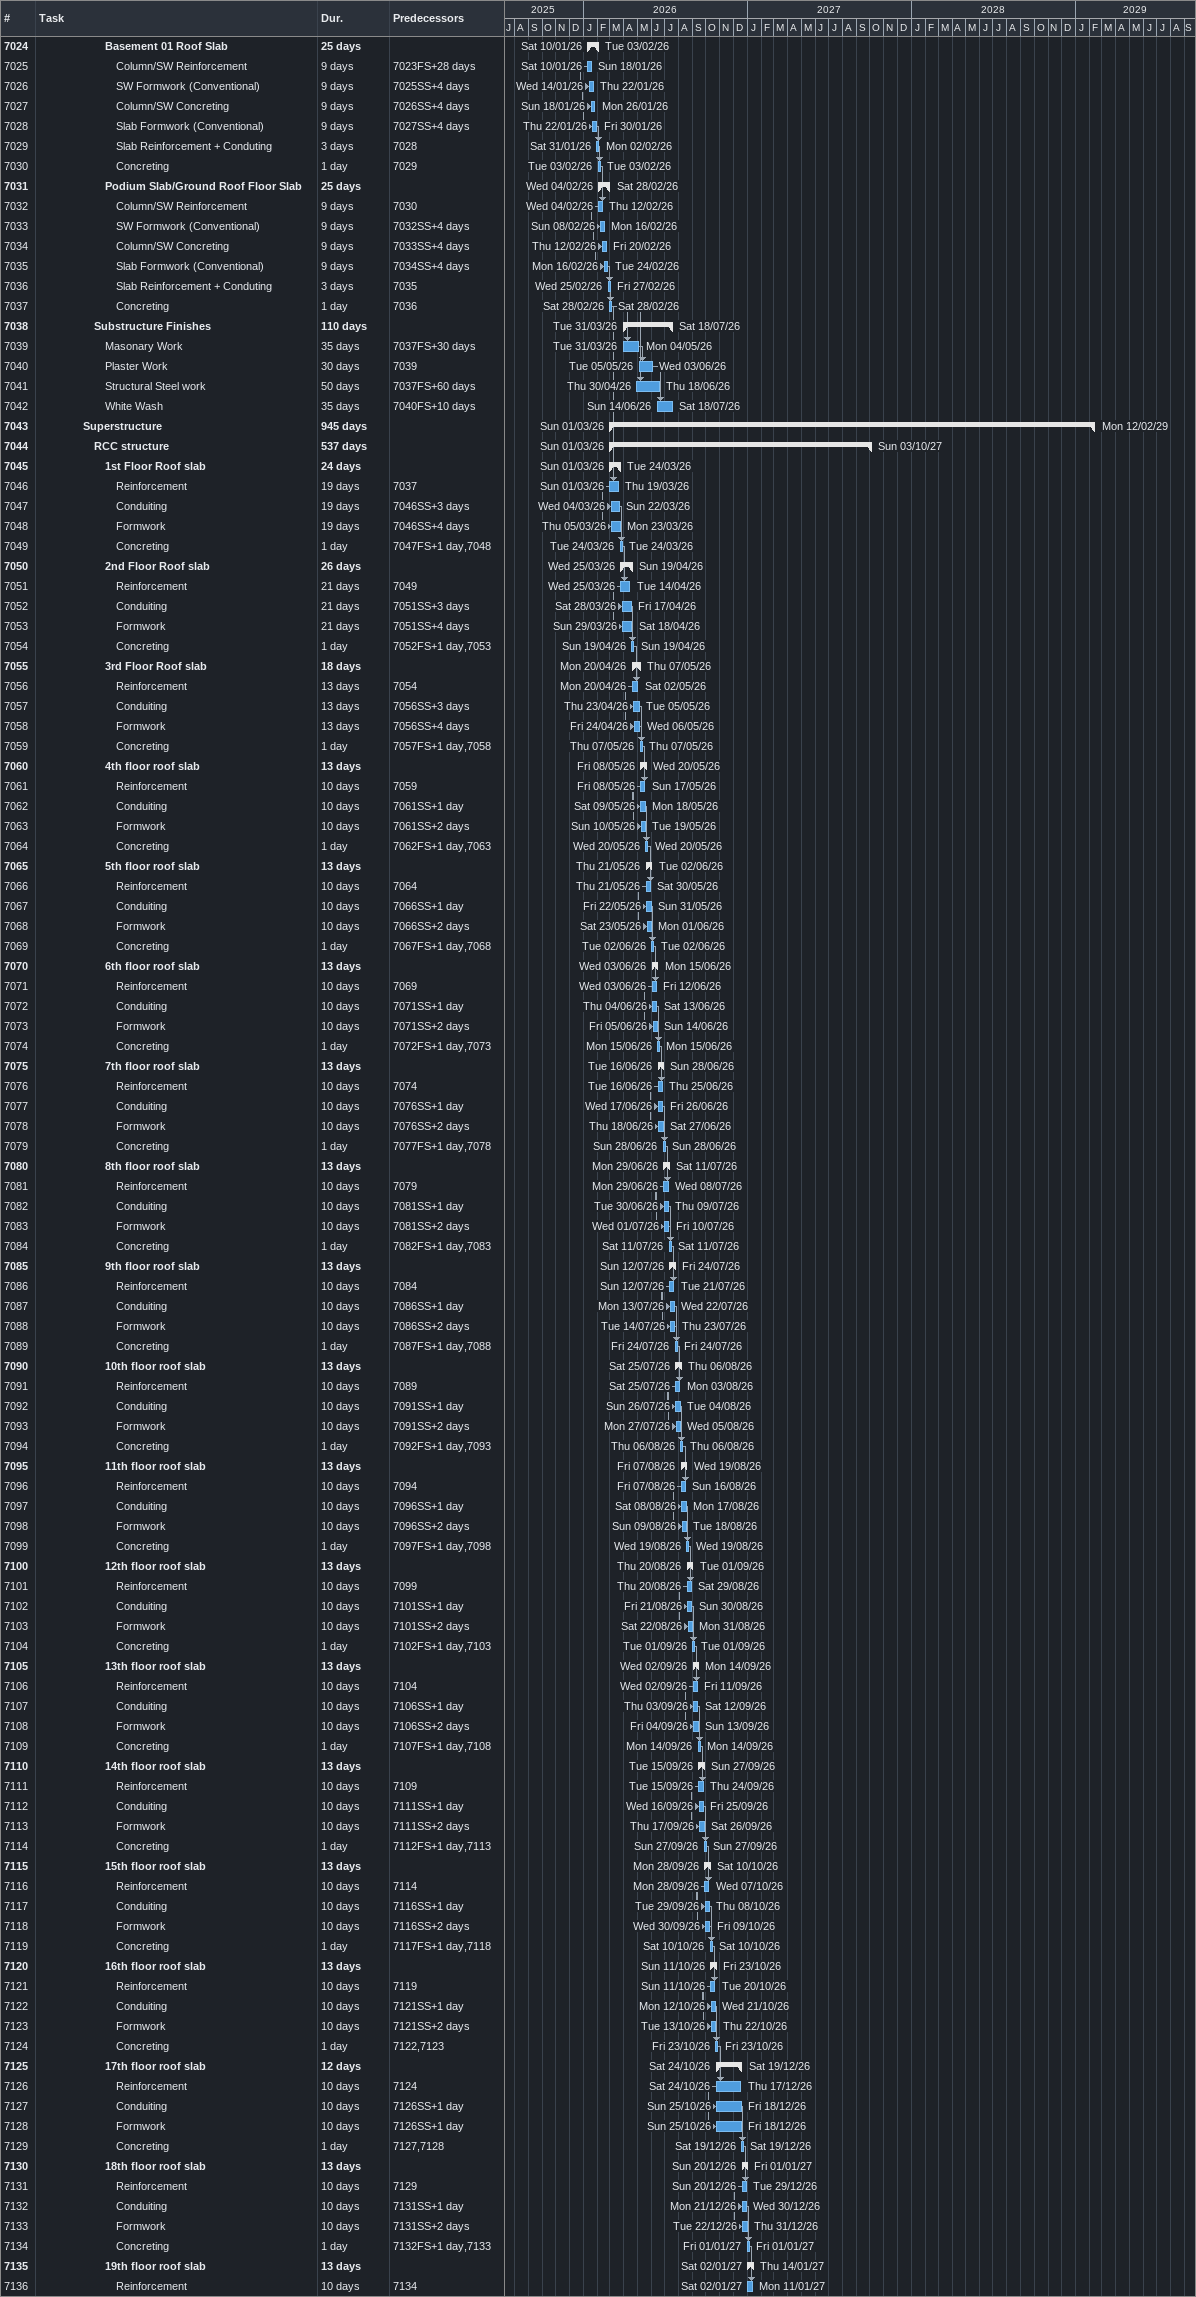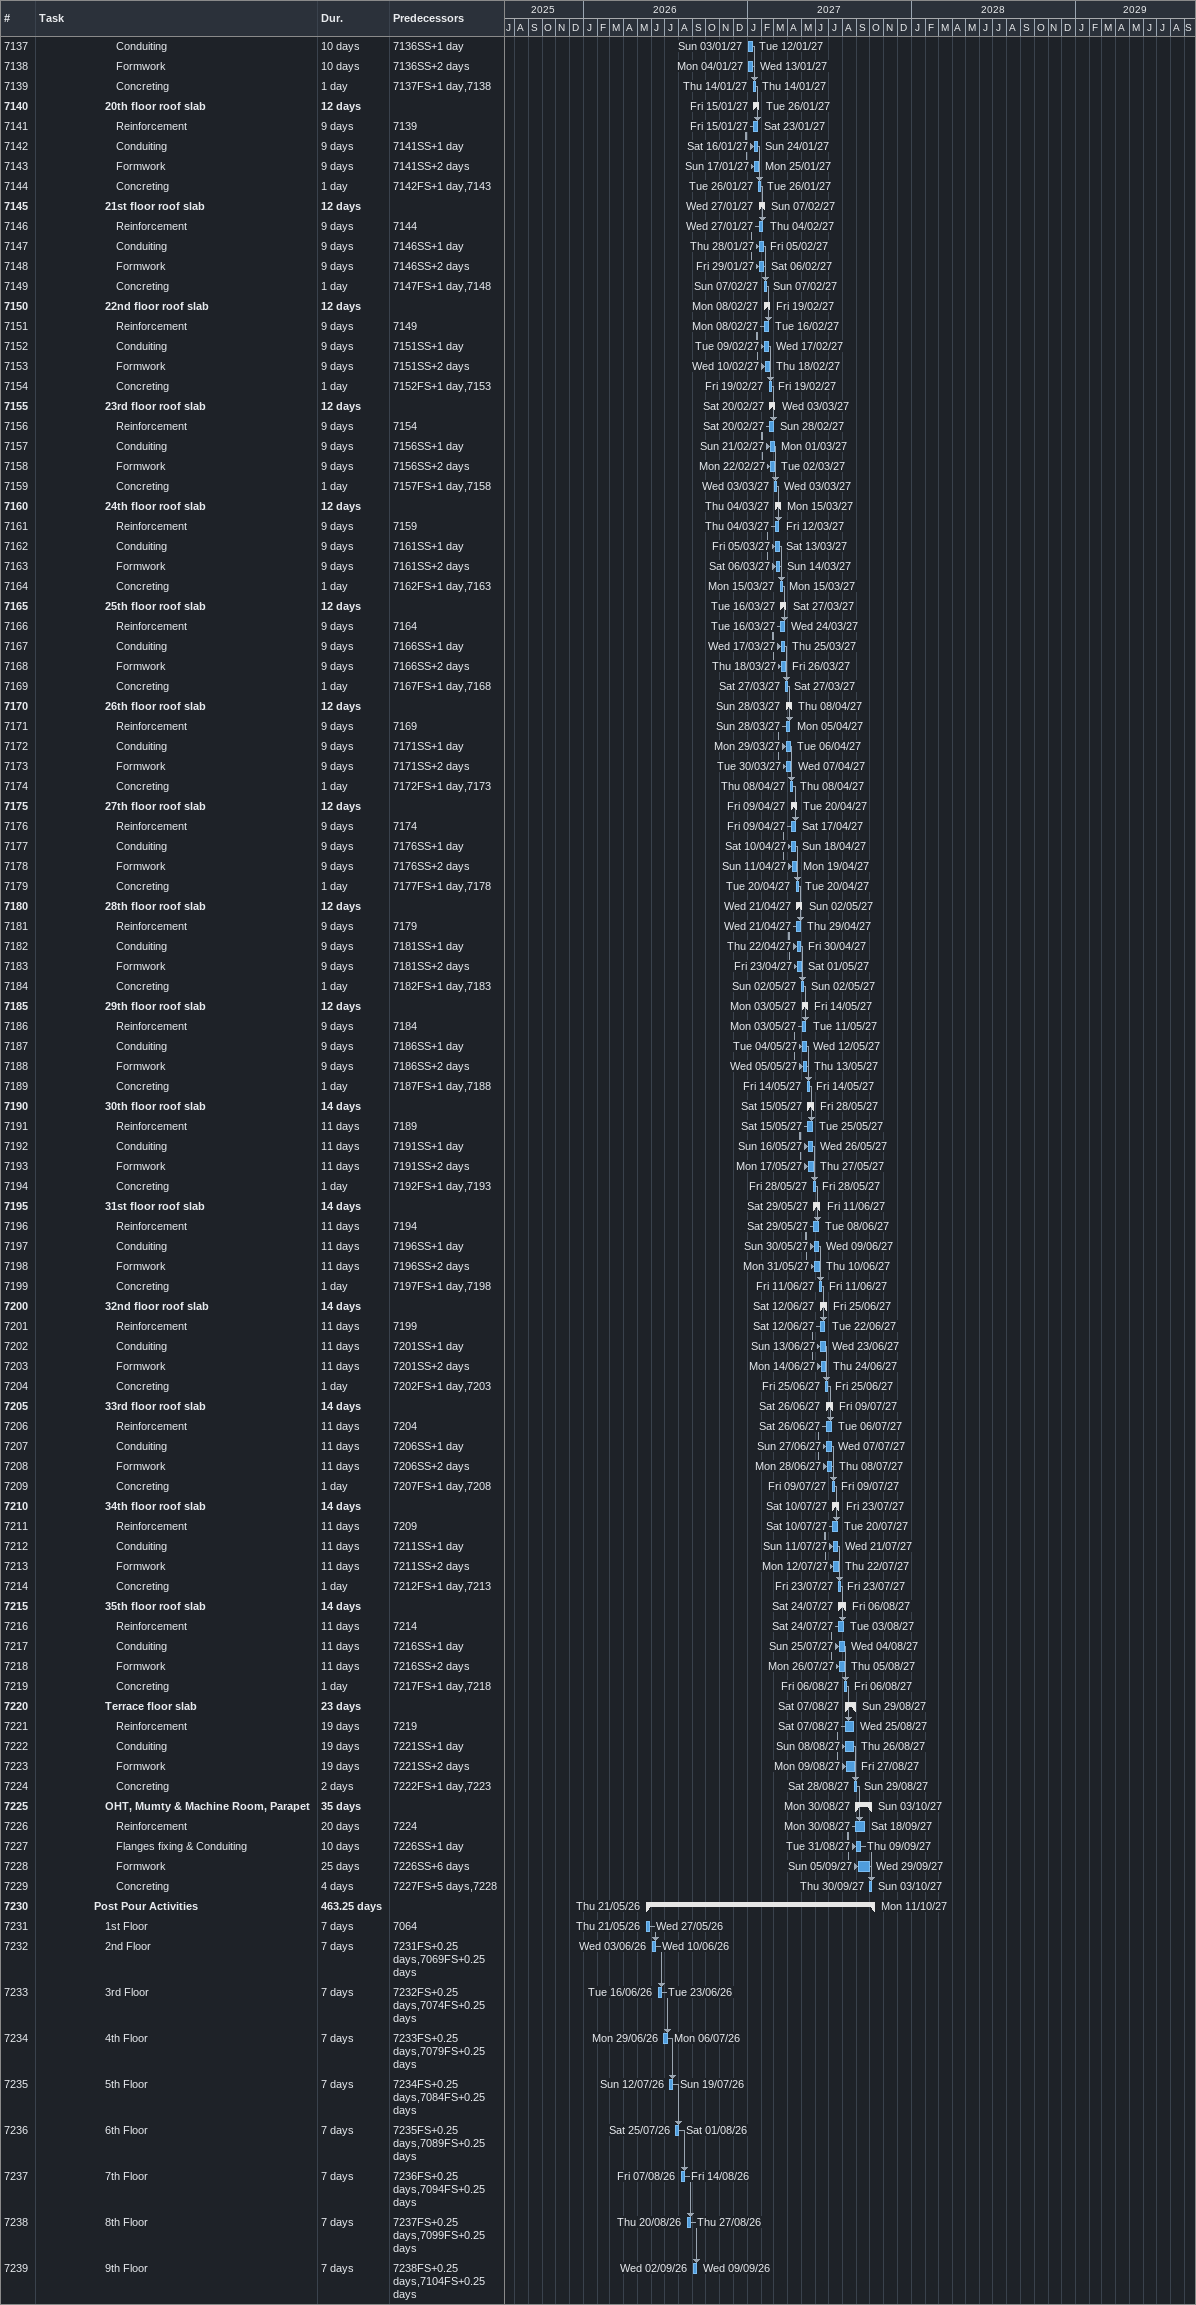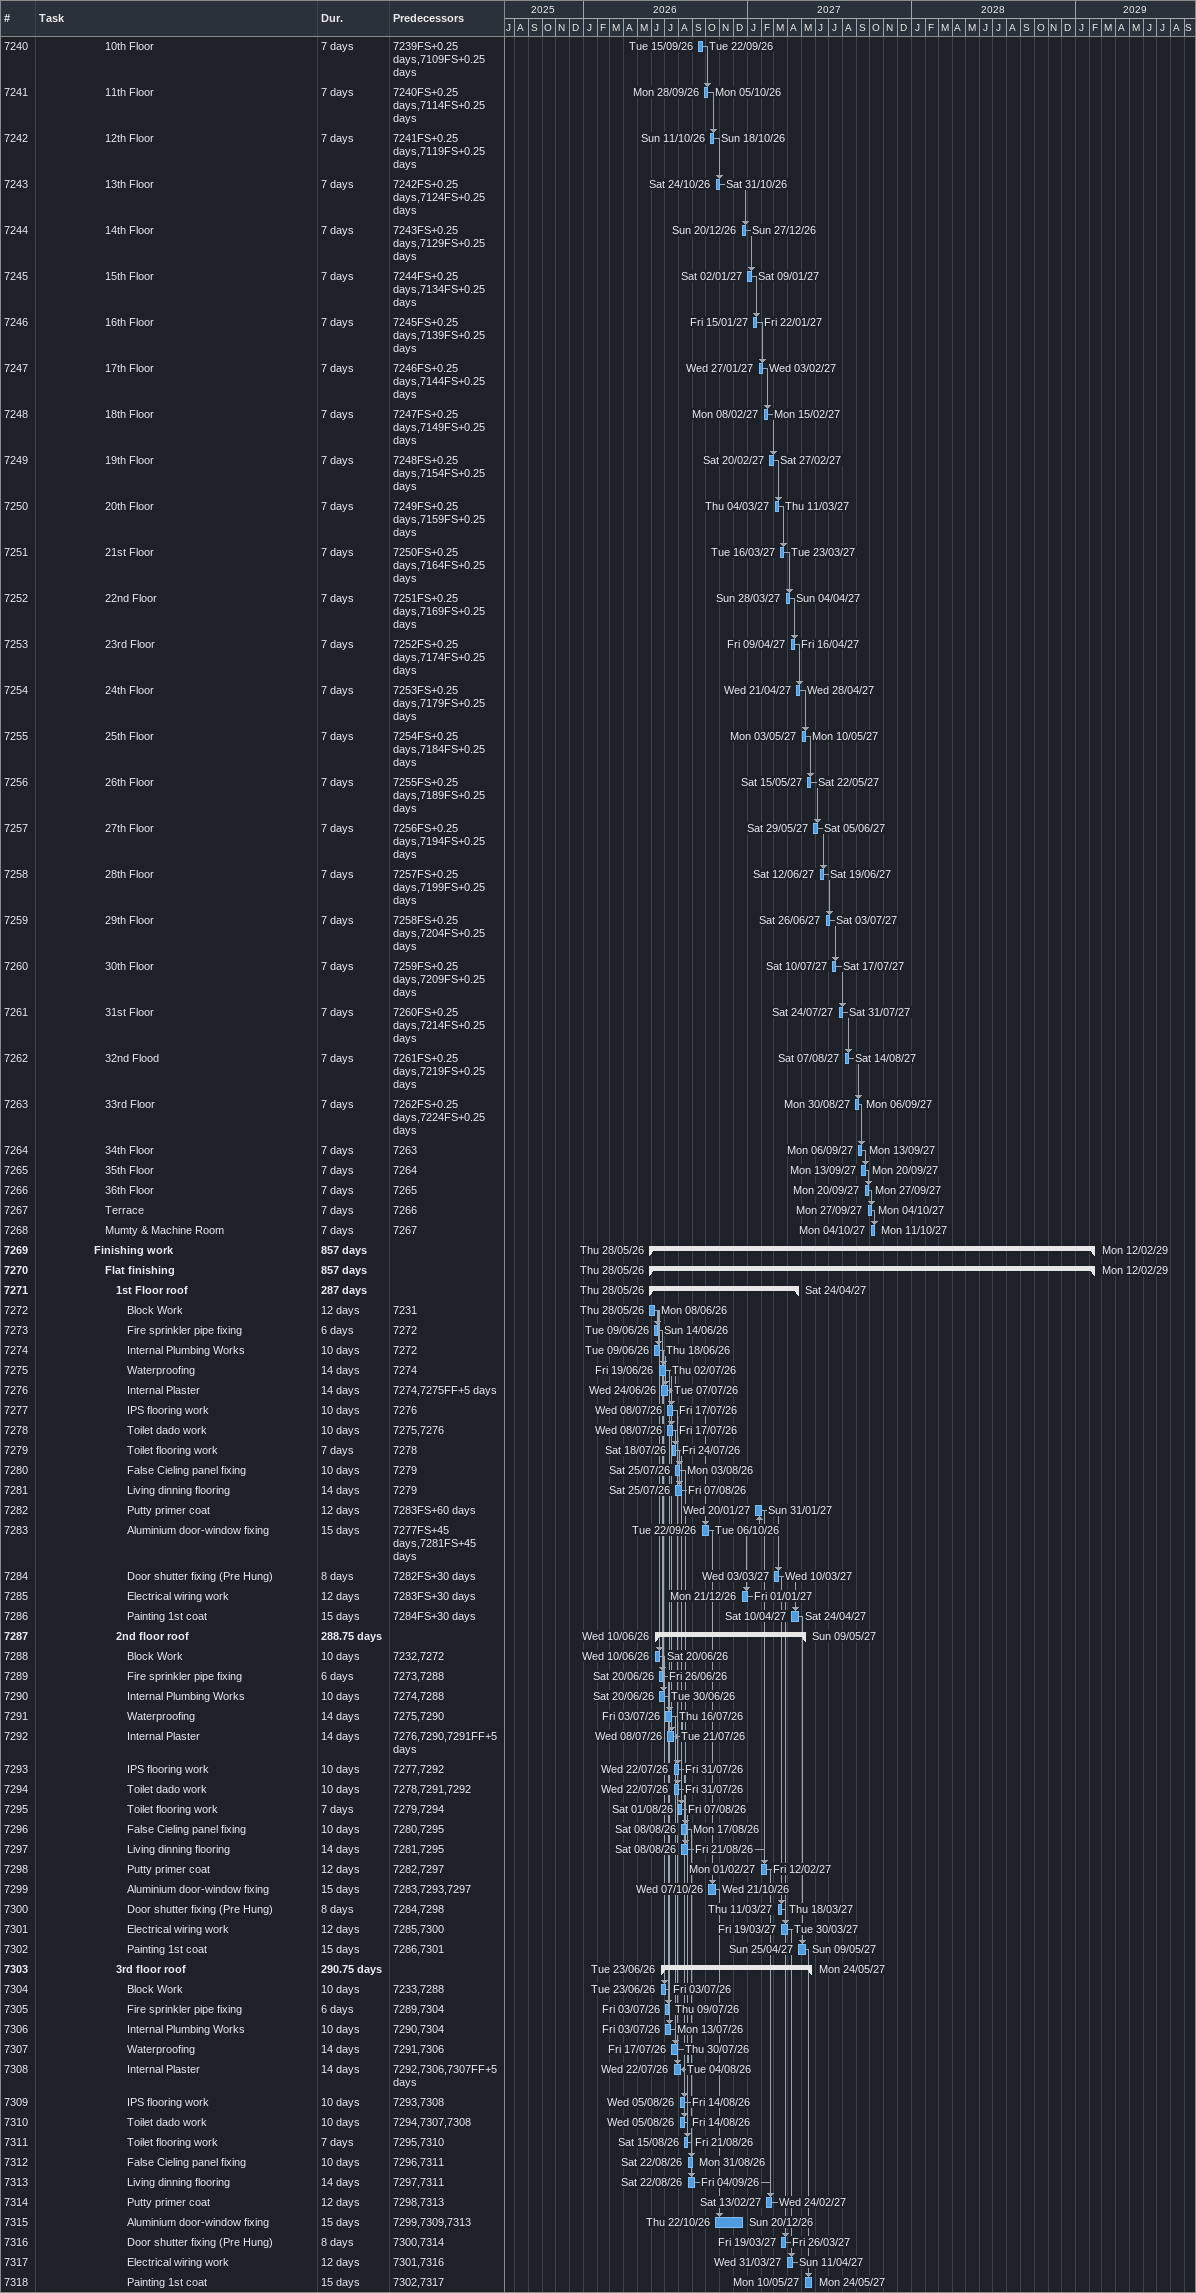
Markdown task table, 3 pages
| ID | Level | Task | Duration | Start | Finish | Predecessors |
|---|---|---|---|---|---|---|
| 7024 | 7 | **Basement 01 Roof Slab** | 25d | 2026-01-10 | 2026-02-03 |  |
| 7025 | 8 | Column/SW Reinforcement | 9d | 2026-01-10 | 2026-01-18 | 7023FS+28d |
| 7026 | 8 | SW Formwork (Conventional) | 9d | 2026-01-14 | 2026-01-22 | 7025SS+4d |
| 7027 | 8 | Column/SW Concreting | 9d | 2026-01-18 | 2026-01-26 | 7026SS+4d |
| 7028 | 8 | Slab Formwork (Conventional) | 9d | 2026-01-22 | 2026-01-30 | 7027SS+4d |
| 7029 | 8 | Slab Reinforcement + Conduting | 3d | 2026-01-31 | 2026-02-02 | 7028 |
| 7030 | 8 | Concreting | 1d | 2026-02-03 | 2026-02-03 | 7029 |
| 7031 | 7 | **Podium Slab/Ground Roof Floor Slab** | 25d | 2026-02-04 | 2026-02-28 |  |
| 7032 | 8 | Column/SW Reinforcement | 9d | 2026-02-04 | 2026-02-12 | 7030 |
| 7033 | 8 | SW Formwork (Conventional) | 9d | 2026-02-08 | 2026-02-16 | 7032SS+4d |
| 7034 | 8 | Column/SW Concreting | 9d | 2026-02-12 | 2026-02-20 | 7033SS+4d |
| 7035 | 8 | Slab Formwork (Conventional) | 9d | 2026-02-16 | 2026-02-24 | 7034SS+4d |
| 7036 | 8 | Slab Reinforcement + Conduting | 3d | 2026-02-25 | 2026-02-27 | 7035 |
| 7037 | 8 | Concreting | 1d | 2026-02-28 | 2026-02-28 | 7036 |
| 7038 | 6 | **Substructure Finishes** | 110d | 2026-03-31 | 2026-07-18 |  |
| 7039 | 7 | Masonary Work | 35d | 2026-03-31 | 2026-05-04 | 7037FS+30d |
| 7040 | 7 | Plaster Work | 30d | 2026-05-05 | 2026-06-03 | 7039 |
| 7041 | 7 | Structural Steel work | 50d | 2026-04-30 | 2026-06-18 | 7037FS+60d |
| 7042 | 7 | White Wash | 35d | 2026-06-14 | 2026-07-18 | 7040FS+10d |
| 7043 | 5 | **Superstructure** | 945d | 2026-03-01 | 2029-02-12 |  |
| 7044 | 6 | **RCC structure** | 537d | 2026-03-01 | 2027-10-03 |  |
| 7045 | 7 | **1st Floor Roof slab** | 24d | 2026-03-01 | 2026-03-24 |  |
| 7046 | 8 | Reinforcement | 19d | 2026-03-01 | 2026-03-19 | 7037 |
| 7047 | 8 | Conduiting | 19d | 2026-03-04 | 2026-03-22 | 7046SS+3d |
| 7048 | 8 | Formwork | 19d | 2026-03-05 | 2026-03-23 | 7046SS+4d |
| 7049 | 8 | Concreting | 1d | 2026-03-24 | 2026-03-24 | 7047FS+1d, 7048 |
| 7050 | 7 | **2nd Floor Roof slab** | 26d | 2026-03-25 | 2026-04-19 |  |
| 7051 | 8 | Reinforcement | 21d | 2026-03-25 | 2026-04-14 | 7049 |
| 7052 | 8 | Conduiting | 21d | 2026-03-28 | 2026-04-17 | 7051SS+3d |
| 7053 | 8 | Formwork | 21d | 2026-03-29 | 2026-04-18 | 7051SS+4d |
| 7054 | 8 | Concreting | 1d | 2026-04-19 | 2026-04-19 | 7052FS+1d, 7053 |
| 7055 | 7 | **3rd Floor Roof slab** | 18d | 2026-04-20 | 2026-05-07 |  |
| 7056 | 8 | Reinforcement | 13d | 2026-04-20 | 2026-05-02 | 7054 |
| 7057 | 8 | Conduiting | 13d | 2026-04-23 | 2026-05-05 | 7056SS+3d |
| 7058 | 8 | Formwork | 13d | 2026-04-24 | 2026-05-06 | 7056SS+4d |
| 7059 | 8 | Concreting | 1d | 2026-05-07 | 2026-05-07 | 7057FS+1d, 7058 |
| 7060 | 7 | **4th floor roof slab** | 13d | 2026-05-08 | 2026-05-20 |  |
| 7061 | 8 | Reinforcement | 10d | 2026-05-08 | 2026-05-17 | 7059 |
| 7062 | 8 | Conduiting | 10d | 2026-05-09 | 2026-05-18 | 7061SS+1d |
| 7063 | 8 | Formwork | 10d | 2026-05-10 | 2026-05-19 | 7061SS+2d |
| 7064 | 8 | Concreting | 1d | 2026-05-20 | 2026-05-20 | 7062FS+1d, 7063 |
| 7065 | 7 | **5th floor roof slab** | 13d | 2026-05-21 | 2026-06-02 |  |
| 7066 | 8 | Reinforcement | 10d | 2026-05-21 | 2026-05-30 | 7064 |
| 7067 | 8 | Conduiting | 10d | 2026-05-22 | 2026-05-31 | 7066SS+1d |
| 7068 | 8 | Formwork | 10d | 2026-05-23 | 2026-06-01 | 7066SS+2d |
| 7069 | 8 | Concreting | 1d | 2026-06-02 | 2026-06-02 | 7067FS+1d, 7068 |
| 7070 | 7 | **6th floor roof slab** | 13d | 2026-06-03 | 2026-06-15 |  |
| 7071 | 8 | Reinforcement | 10d | 2026-06-03 | 2026-06-12 | 7069 |
| 7072 | 8 | Conduiting | 10d | 2026-06-04 | 2026-06-13 | 7071SS+1d |
| 7073 | 8 | Formwork | 10d | 2026-06-05 | 2026-06-14 | 7071SS+2d |
| 7074 | 8 | Concreting | 1d | 2026-06-15 | 2026-06-15 | 7072FS+1d, 7073 |
| 7075 | 7 | **7th floor roof slab** | 13d | 2026-06-16 | 2026-06-28 |  |
| 7076 | 8 | Reinforcement | 10d | 2026-06-16 | 2026-06-25 | 7074 |
| 7077 | 8 | Conduiting | 10d | 2026-06-17 | 2026-06-26 | 7076SS+1d |
| 7078 | 8 | Formwork | 10d | 2026-06-18 | 2026-06-27 | 7076SS+2d |
| 7079 | 8 | Concreting | 1d | 2026-06-28 | 2026-06-28 | 7077FS+1d, 7078 |
| 7080 | 7 | **8th floor roof slab** | 13d | 2026-06-29 | 2026-07-11 |  |
| 7081 | 8 | Reinforcement | 10d | 2026-06-29 | 2026-07-08 | 7079 |
| 7082 | 8 | Conduiting | 10d | 2026-06-30 | 2026-07-09 | 7081SS+1d |
| 7083 | 8 | Formwork | 10d | 2026-07-01 | 2026-07-10 | 7081SS+2d |
| 7084 | 8 | Concreting | 1d | 2026-07-11 | 2026-07-11 | 7082FS+1d, 7083 |
| 7085 | 7 | **9th floor roof slab** | 13d | 2026-07-12 | 2026-07-24 |  |
| 7086 | 8 | Reinforcement | 10d | 2026-07-12 | 2026-07-21 | 7084 |
| 7087 | 8 | Conduiting | 10d | 2026-07-13 | 2026-07-22 | 7086SS+1d |
| 7088 | 8 | Formwork | 10d | 2026-07-14 | 2026-07-23 | 7086SS+2d |
| 7089 | 8 | Concreting | 1d | 2026-07-24 | 2026-07-24 | 7087FS+1d, 7088 |
| 7090 | 7 | **10th floor roof slab** | 13d | 2026-07-25 | 2026-08-06 |  |
| 7091 | 8 | Reinforcement | 10d | 2026-07-25 | 2026-08-03 | 7089 |
| 7092 | 8 | Conduiting | 10d | 2026-07-26 | 2026-08-04 | 7091SS+1d |
| 7093 | 8 | Formwork | 10d | 2026-07-27 | 2026-08-05 | 7091SS+2d |
| 7094 | 8 | Concreting | 1d | 2026-08-06 | 2026-08-06 | 7092FS+1d, 7093 |
| 7095 | 7 | **11th floor roof slab** | 13d | 2026-08-07 | 2026-08-19 |  |
| 7096 | 8 | Reinforcement | 10d | 2026-08-07 | 2026-08-16 | 7094 |
| 7097 | 8 | Conduiting | 10d | 2026-08-08 | 2026-08-17 | 7096SS+1d |
| 7098 | 8 | Formwork | 10d | 2026-08-09 | 2026-08-18 | 7096SS+2d |
| 7099 | 8 | Concreting | 1d | 2026-08-19 | 2026-08-19 | 7097FS+1d, 7098 |
| 7100 | 7 | **12th floor roof slab** | 13d | 2026-08-20 | 2026-09-01 |  |
| 7101 | 8 | Reinforcement | 10d | 2026-08-20 | 2026-08-29 | 7099 |
| 7102 | 8 | Conduiting | 10d | 2026-08-21 | 2026-08-30 | 7101SS+1d |
| 7103 | 8 | Formwork | 10d | 2026-08-22 | 2026-08-31 | 7101SS+2d |
| 7104 | 8 | Concreting | 1d | 2026-09-01 | 2026-09-01 | 7102FS+1d, 7103 |
| 7105 | 7 | **13th floor roof slab** | 13d | 2026-09-02 | 2026-09-14 |  |
| 7106 | 8 | Reinforcement | 10d | 2026-09-02 | 2026-09-11 | 7104 |
| 7107 | 8 | Conduiting | 10d | 2026-09-03 | 2026-09-12 | 7106SS+1d |
| 7108 | 8 | Formwork | 10d | 2026-09-04 | 2026-09-13 | 7106SS+2d |
| 7109 | 8 | Concreting | 1d | 2026-09-14 | 2026-09-14 | 7107FS+1d, 7108 |
| 7110 | 7 | **14th floor roof slab** | 13d | 2026-09-15 | 2026-09-27 |  |
| 7111 | 8 | Reinforcement | 10d | 2026-09-15 | 2026-09-24 | 7109 |
| 7112 | 8 | Conduiting | 10d | 2026-09-16 | 2026-09-25 | 7111SS+1d |
| 7113 | 8 | Formwork | 10d | 2026-09-17 | 2026-09-26 | 7111SS+2d |
| 7114 | 8 | Concreting | 1d | 2026-09-27 | 2026-09-27 | 7112FS+1d, 7113 |
| 7115 | 7 | **15th floor roof slab** | 13d | 2026-09-28 | 2026-10-10 |  |
| 7116 | 8 | Reinforcement | 10d | 2026-09-28 | 2026-10-07 | 7114 |
| 7117 | 8 | Conduiting | 10d | 2026-09-29 | 2026-10-08 | 7116SS+1d |
| 7118 | 8 | Formwork | 10d | 2026-09-30 | 2026-10-09 | 7116SS+2d |
| 7119 | 8 | Concreting | 1d | 2026-10-10 | 2026-10-10 | 7117FS+1d, 7118 |
| 7120 | 7 | **16th floor roof slab** | 13d | 2026-10-11 | 2026-10-23 |  |
| 7121 | 8 | Reinforcement | 10d | 2026-10-11 | 2026-10-20 | 7119 |
| 7122 | 8 | Conduiting | 10d | 2026-10-12 | 2026-10-21 | 7121SS+1d |
| 7123 | 8 | Formwork | 10d | 2026-10-13 | 2026-10-22 | 7121SS+2d |
| 7124 | 8 | Concreting | 1d | 2026-10-23 | 2026-10-23 | 7122, 7123 |
| 7125 | 7 | **17th floor roof slab** | 12d | 2026-10-24 | 2026-12-19 |  |
| 7126 | 8 | Reinforcement | 10d | 2026-10-24 | 2026-12-17 | 7124 |
| 7127 | 8 | Conduiting | 10d | 2026-10-25 | 2026-12-18 | 7126SS+1d |
| 7128 | 8 | Formwork | 10d | 2026-10-25 | 2026-12-18 | 7126SS+1d |
| 7129 | 8 | Concreting | 1d | 2026-12-19 | 2026-12-19 | 7127, 7128 |
| 7130 | 7 | **18th floor roof slab** | 13d | 2026-12-20 | 2027-01-01 |  |
| 7131 | 8 | Reinforcement | 10d | 2026-12-20 | 2026-12-29 | 7129 |
| 7132 | 8 | Conduiting | 10d | 2026-12-21 | 2026-12-30 | 7131SS+1d |
| 7133 | 8 | Formwork | 10d | 2026-12-22 | 2026-12-31 | 7131SS+2d |
| 7134 | 8 | Concreting | 1d | 2027-01-01 | 2027-01-01 | 7132FS+1d, 7133 |
| 7135 | 7 | **19th floor roof slab** | 13d | 2027-01-02 | 2027-01-14 |  |
| 7136 | 8 | Reinforcement | 10d | 2027-01-02 | 2027-01-11 | 7134 |
| 7137 | 8 | Conduiting | 10d | 2027-01-03 | 2027-01-12 | 7136SS+1d |
| 7138 | 8 | Formwork | 10d | 2027-01-04 | 2027-01-13 | 7136SS+2d |
| 7139 | 8 | Concreting | 1d | 2027-01-14 | 2027-01-14 | 7137FS+1d, 7138 |
| 7140 | 7 | **20th floor roof slab** | 12d | 2027-01-15 | 2027-01-26 |  |
| 7141 | 8 | Reinforcement | 9d | 2027-01-15 | 2027-01-23 | 7139 |
| 7142 | 8 | Conduiting | 9d | 2027-01-16 | 2027-01-24 | 7141SS+1d |
| 7143 | 8 | Formwork | 9d | 2027-01-17 | 2027-01-25 | 7141SS+2d |
| 7144 | 8 | Concreting | 1d | 2027-01-26 | 2027-01-26 | 7142FS+1d, 7143 |
| 7145 | 7 | **21st floor roof slab** | 12d | 2027-01-27 | 2027-02-07 |  |
| 7146 | 8 | Reinforcement | 9d | 2027-01-27 | 2027-02-04 | 7144 |
| 7147 | 8 | Conduiting | 9d | 2027-01-28 | 2027-02-05 | 7146SS+1d |
| 7148 | 8 | Formwork | 9d | 2027-01-29 | 2027-02-06 | 7146SS+2d |
| 7149 | 8 | Concreting | 1d | 2027-02-07 | 2027-02-07 | 7147FS+1d, 7148 |
| 7150 | 7 | **22nd floor roof slab** | 12d | 2027-02-08 | 2027-02-19 |  |
| 7151 | 8 | Reinforcement | 9d | 2027-02-08 | 2027-02-16 | 7149 |
| 7152 | 8 | Conduiting | 9d | 2027-02-09 | 2027-02-17 | 7151SS+1d |
| 7153 | 8 | Formwork | 9d | 2027-02-10 | 2027-02-18 | 7151SS+2d |
| 7154 | 8 | Concreting | 1d | 2027-02-19 | 2027-02-19 | 7152FS+1d, 7153 |
| 7155 | 7 | **23rd floor roof slab** | 12d | 2027-02-20 | 2027-03-03 |  |
| 7156 | 8 | Reinforcement | 9d | 2027-02-20 | 2027-02-28 | 7154 |
| 7157 | 8 | Conduiting | 9d | 2027-02-21 | 2027-03-01 | 7156SS+1d |
| 7158 | 8 | Formwork | 9d | 2027-02-22 | 2027-03-02 | 7156SS+2d |
| 7159 | 8 | Concreting | 1d | 2027-03-03 | 2027-03-03 | 7157FS+1d, 7158 |
| 7160 | 7 | **24th floor roof slab** | 12d | 2027-03-04 | 2027-03-15 |  |
| 7161 | 8 | Reinforcement | 9d | 2027-03-04 | 2027-03-12 | 7159 |
| 7162 | 8 | Conduiting | 9d | 2027-03-05 | 2027-03-13 | 7161SS+1d |
| 7163 | 8 | Formwork | 9d | 2027-03-06 | 2027-03-14 | 7161SS+2d |
| 7164 | 8 | Concreting | 1d | 2027-03-15 | 2027-03-15 | 7162FS+1d, 7163 |
| 7165 | 7 | **25th floor roof slab** | 12d | 2027-03-16 | 2027-03-27 |  |
| 7166 | 8 | Reinforcement | 9d | 2027-03-16 | 2027-03-24 | 7164 |
| 7167 | 8 | Conduiting | 9d | 2027-03-17 | 2027-03-25 | 7166SS+1d |
| 7168 | 8 | Formwork | 9d | 2027-03-18 | 2027-03-26 | 7166SS+2d |
| 7169 | 8 | Concreting | 1d | 2027-03-27 | 2027-03-27 | 7167FS+1d, 7168 |
| 7170 | 7 | **26th floor roof slab** | 12d | 2027-03-28 | 2027-04-08 |  |
| 7171 | 8 | Reinforcement | 9d | 2027-03-28 | 2027-04-05 | 7169 |
| 7172 | 8 | Conduiting | 9d | 2027-03-29 | 2027-04-06 | 7171SS+1d |
| 7173 | 8 | Formwork | 9d | 2027-03-30 | 2027-04-07 | 7171SS+2d |
| 7174 | 8 | Concreting | 1d | 2027-04-08 | 2027-04-08 | 7172FS+1d, 7173 |
| 7175 | 7 | **27th floor roof slab** | 12d | 2027-04-09 | 2027-04-20 |  |
| 7176 | 8 | Reinforcement | 9d | 2027-04-09 | 2027-04-17 | 7174 |
| 7177 | 8 | Conduiting | 9d | 2027-04-10 | 2027-04-18 | 7176SS+1d |
| 7178 | 8 | Formwork | 9d | 2027-04-11 | 2027-04-19 | 7176SS+2d |
| 7179 | 8 | Concreting | 1d | 2027-04-20 | 2027-04-20 | 7177FS+1d, 7178 |
| 7180 | 7 | **28th floor roof slab** | 12d | 2027-04-21 | 2027-05-02 |  |
| 7181 | 8 | Reinforcement | 9d | 2027-04-21 | 2027-04-29 | 7179 |
| 7182 | 8 | Conduiting | 9d | 2027-04-22 | 2027-04-30 | 7181SS+1d |
| 7183 | 8 | Formwork | 9d | 2027-04-23 | 2027-05-01 | 7181SS+2d |
| 7184 | 8 | Concreting | 1d | 2027-05-02 | 2027-05-02 | 7182FS+1d, 7183 |
| 7185 | 7 | **29th floor roof slab** | 12d | 2027-05-03 | 2027-05-14 |  |
| 7186 | 8 | Reinforcement | 9d | 2027-05-03 | 2027-05-11 | 7184 |
| 7187 | 8 | Conduiting | 9d | 2027-05-04 | 2027-05-12 | 7186SS+1d |
| 7188 | 8 | Formwork | 9d | 2027-05-05 | 2027-05-13 | 7186SS+2d |
| 7189 | 8 | Concreting | 1d | 2027-05-14 | 2027-05-14 | 7187FS+1d, 7188 |
| 7190 | 7 | **30th floor roof slab** | 14d | 2027-05-15 | 2027-05-28 |  |
| 7191 | 8 | Reinforcement | 11d | 2027-05-15 | 2027-05-25 | 7189 |
| 7192 | 8 | Conduiting | 11d | 2027-05-16 | 2027-05-26 | 7191SS+1d |
| 7193 | 8 | Formwork | 11d | 2027-05-17 | 2027-05-27 | 7191SS+2d |
| 7194 | 8 | Concreting | 1d | 2027-05-28 | 2027-05-28 | 7192FS+1d, 7193 |
| 7195 | 7 | **31st floor roof slab** | 14d | 2027-05-29 | 2027-06-11 |  |
| 7196 | 8 | Reinforcement | 11d | 2027-05-29 | 2027-06-08 | 7194 |
| 7197 | 8 | Conduiting | 11d | 2027-05-30 | 2027-06-09 | 7196SS+1d |
| 7198 | 8 | Formwork | 11d | 2027-05-31 | 2027-06-10 | 7196SS+2d |
| 7199 | 8 | Concreting | 1d | 2027-06-11 | 2027-06-11 | 7197FS+1d, 7198 |
| 7200 | 7 | **32nd floor roof slab** | 14d | 2027-06-12 | 2027-06-25 |  |
| 7201 | 8 | Reinforcement | 11d | 2027-06-12 | 2027-06-22 | 7199 |
| 7202 | 8 | Conduiting | 11d | 2027-06-13 | 2027-06-23 | 7201SS+1d |
| 7203 | 8 | Formwork | 11d | 2027-06-14 | 2027-06-24 | 7201SS+2d |
| 7204 | 8 | Concreting | 1d | 2027-06-25 | 2027-06-25 | 7202FS+1d, 7203 |
| 7205 | 7 | **33rd floor roof slab** | 14d | 2027-06-26 | 2027-07-09 |  |
| 7206 | 8 | Reinforcement | 11d | 2027-06-26 | 2027-07-06 | 7204 |
| 7207 | 8 | Conduiting | 11d | 2027-06-27 | 2027-07-07 | 7206SS+1d |
| 7208 | 8 | Formwork | 11d | 2027-06-28 | 2027-07-08 | 7206SS+2d |
| 7209 | 8 | Concreting | 1d | 2027-07-09 | 2027-07-09 | 7207FS+1d, 7208 |
| 7210 | 7 | **34th floor roof slab** | 14d | 2027-07-10 | 2027-07-23 |  |
| 7211 | 8 | Reinforcement | 11d | 2027-07-10 | 2027-07-20 | 7209 |
| 7212 | 8 | Conduiting | 11d | 2027-07-11 | 2027-07-21 | 7211SS+1d |
| 7213 | 8 | Formwork | 11d | 2027-07-12 | 2027-07-22 | 7211SS+2d |
| 7214 | 8 | Concreting | 1d | 2027-07-23 | 2027-07-23 | 7212FS+1d, 7213 |
| 7215 | 7 | **35th floor roof slab** | 14d | 2027-07-24 | 2027-08-06 |  |
| 7216 | 8 | Reinforcement | 11d | 2027-07-24 | 2027-08-03 | 7214 |
| 7217 | 8 | Conduiting | 11d | 2027-07-25 | 2027-08-04 | 7216SS+1d |
| 7218 | 8 | Formwork | 11d | 2027-07-26 | 2027-08-05 | 7216SS+2d |
| 7219 | 8 | Concreting | 1d | 2027-08-06 | 2027-08-06 | 7217FS+1d, 7218 |
| 7220 | 7 | **Terrace floor slab** | 23d | 2027-08-07 | 2027-08-29 |  |
| 7221 | 8 | Reinforcement | 19d | 2027-08-07 | 2027-08-25 | 7219 |
| 7222 | 8 | Conduiting | 19d | 2027-08-08 | 2027-08-26 | 7221SS+1d |
| 7223 | 8 | Formwork | 19d | 2027-08-09 | 2027-08-27 | 7221SS+2d |
| 7224 | 8 | Concreting | 2d | 2027-08-28 | 2027-08-29 | 7222FS+1d, 7223 |
| 7225 | 7 | **OHT, Mumty & Machine Room, Parapet** | 35d | 2027-08-30 | 2027-10-03 |  |
| 7226 | 8 | Reinforcement | 20d | 2027-08-30 | 2027-09-18 | 7224 |
| 7227 | 8 | Flanges fixing & Conduiting | 10d | 2027-08-31 | 2027-09-09 | 7226SS+1d |
| 7228 | 8 | Formwork | 25d | 2027-09-05 | 2027-09-29 | 7226SS+6d |
| 7229 | 8 | Concreting | 4d | 2027-09-30 | 2027-10-03 | 7227FS+5d, 7228 |
| 7230 | 6 | **Post Pour Activities** | 463.25d | 2026-05-21 | 2027-10-11 |  |
| 7231 | 7 | 1st Floor | 7d | 2026-05-21 | 2026-05-27 | 7064 |
| 7232 | 7 | 2nd Floor | 7d | 2026-06-03 | 2026-06-10 | 7231FS+0.25d, 7069FS+0.25d |
| 7233 | 7 | 3rd Floor | 7d | 2026-06-16 | 2026-06-23 | 7232FS+0.25d, 7074FS+0.25d |
| 7234 | 7 | 4th Floor | 7d | 2026-06-29 | 2026-07-06 | 7233FS+0.25d, 7079FS+0.25d |
| 7235 | 7 | 5th Floor | 7d | 2026-07-12 | 2026-07-19 | 7234FS+0.25d, 7084FS+0.25d |
| 7236 | 7 | 6th Floor | 7d | 2026-07-25 | 2026-08-01 | 7235FS+0.25d, 7089FS+0.25d |
| 7237 | 7 | 7th Floor | 7d | 2026-08-07 | 2026-08-14 | 7236FS+0.25d, 7094FS+0.25d |
| 7238 | 7 | 8th Floor | 7d | 2026-08-20 | 2026-08-27 | 7237FS+0.25d, 7099FS+0.25d |
| 7239 | 7 | 9th Floor | 7d | 2026-09-02 | 2026-09-09 | 7238FS+0.25d, 7104FS+0.25d |
| 7240 | 7 | 10th Floor | 7d | 2026-09-15 | 2026-09-22 | 7239FS+0.25d, 7109FS+0.25d |
| 7241 | 7 | 11th Floor | 7d | 2026-09-28 | 2026-10-05 | 7240FS+0.25d, 7114FS+0.25d |
| 7242 | 7 | 12th Floor | 7d | 2026-10-11 | 2026-10-18 | 7241FS+0.25d, 7119FS+0.25d |
| 7243 | 7 | 13th Floor | 7d | 2026-10-24 | 2026-10-31 | 7242FS+0.25d, 7124FS+0.25d |
| 7244 | 7 | 14th Floor | 7d | 2026-12-20 | 2026-12-27 | 7243FS+0.25d, 7129FS+0.25d |
| 7245 | 7 | 15th Floor | 7d | 2027-01-02 | 2027-01-09 | 7244FS+0.25d, 7134FS+0.25d |
| 7246 | 7 | 16th Floor | 7d | 2027-01-15 | 2027-01-22 | 7245FS+0.25d, 7139FS+0.25d |
| 7247 | 7 | 17th Floor | 7d | 2027-01-27 | 2027-02-03 | 7246FS+0.25d, 7144FS+0.25d |
| 7248 | 7 | 18th Floor | 7d | 2027-02-08 | 2027-02-15 | 7247FS+0.25d, 7149FS+0.25d |
| 7249 | 7 | 19th Floor | 7d | 2027-02-20 | 2027-02-27 | 7248FS+0.25d, 7154FS+0.25d |
| 7250 | 7 | 20th Floor | 7d | 2027-03-04 | 2027-03-11 | 7249FS+0.25d, 7159FS+0.25d |
| 7251 | 7 | 21st Floor | 7d | 2027-03-16 | 2027-03-23 | 7250FS+0.25d, 7164FS+0.25d |
| 7252 | 7 | 22nd Floor | 7d | 2027-03-28 | 2027-04-04 | 7251FS+0.25d, 7169FS+0.25d |
| 7253 | 7 | 23rd Floor | 7d | 2027-04-09 | 2027-04-16 | 7252FS+0.25d, 7174FS+0.25d |
| 7254 | 7 | 24th Floor | 7d | 2027-04-21 | 2027-04-28 | 7253FS+0.25d, 7179FS+0.25d |
| 7255 | 7 | 25th Floor | 7d | 2027-05-03 | 2027-05-10 | 7254FS+0.25d, 7184FS+0.25d |
| 7256 | 7 | 26th Floor | 7d | 2027-05-15 | 2027-05-22 | 7255FS+0.25d, 7189FS+0.25d |
| 7257 | 7 | 27th Floor | 7d | 2027-05-29 | 2027-06-05 | 7256FS+0.25d, 7194FS+0.25d |
| 7258 | 7 | 28th Floor | 7d | 2027-06-12 | 2027-06-19 | 7257FS+0.25d, 7199FS+0.25d |
| 7259 | 7 | 29th Floor | 7d | 2027-06-26 | 2027-07-03 | 7258FS+0.25d, 7204FS+0.25d |
| 7260 | 7 | 30th Floor | 7d | 2027-07-10 | 2027-07-17 | 7259FS+0.25d, 7209FS+0.25d |
| 7261 | 7 | 31st Floor | 7d | 2027-07-24 | 2027-07-31 | 7260FS+0.25d, 7214FS+0.25d |
| 7262 | 7 | 32nd Flood | 7d | 2027-08-07 | 2027-08-14 | 7261FS+0.25d, 7219FS+0.25d |
| 7263 | 7 | 33rd Floor | 7d | 2027-08-30 | 2027-09-06 | 7262FS+0.25d, 7224FS+0.25d |
| 7264 | 7 | 34th Floor | 7d | 2027-09-06 | 2027-09-13 | 7263 |
| 7265 | 7 | 35th Floor | 7d | 2027-09-13 | 2027-09-20 | 7264 |
| 7266 | 7 | 36th Floor | 7d | 2027-09-20 | 2027-09-27 | 7265 |
| 7267 | 7 | Terrace | 7d | 2027-09-27 | 2027-10-04 | 7266 |
| 7268 | 7 | Mumty & Machine Room | 7d | 2027-10-04 | 2027-10-11 | 7267 |
| 7269 | 6 | **Finishing work** | 857d | 2026-05-28 | 2029-02-12 |  |
| 7270 | 7 | **Flat finishing** | 857d | 2026-05-28 | 2029-02-12 |  |
| 7271 | 8 | **1st Floor roof** | 287d | 2026-05-28 | 2027-04-24 |  |
| 7272 | 9 | Block Work | 12d | 2026-05-28 | 2026-06-08 | 7231 |
| 7273 | 9 | Fire sprinkler pipe fixing | 6d | 2026-06-09 | 2026-06-14 | 7272 |
| 7274 | 9 | Internal Plumbing Works | 10d | 2026-06-09 | 2026-06-18 | 7272 |
| 7275 | 9 | Waterproofing | 14d | 2026-06-19 | 2026-07-02 | 7274 |
| 7276 | 9 | Internal Plaster | 14d | 2026-06-24 | 2026-07-07 | 7274, 7275FF+5d |
| 7277 | 9 | IPS flooring work | 10d | 2026-07-08 | 2026-07-17 | 7276 |
| 7278 | 9 | Toilet dado work | 10d | 2026-07-08 | 2026-07-17 | 7275, 7276 |
| 7279 | 9 | Toilet flooring work | 7d | 2026-07-18 | 2026-07-24 | 7278 |
| 7280 | 9 | False Cieling panel fixing | 10d | 2026-07-25 | 2026-08-03 | 7279 |
| 7281 | 9 | Living dinning flooring | 14d | 2026-07-25 | 2026-08-07 | 7279 |
| 7282 | 9 | Putty primer coat | 12d | 2027-01-20 | 2027-01-31 | 7283FS+60d |
| 7283 | 9 | Aluminium door-window fixing | 15d | 2026-09-22 | 2026-10-06 | 7277FS+45d, 7281FS+45d |
| 7284 | 9 | Door shutter fixing (Pre Hung) | 8d | 2027-03-03 | 2027-03-10 | 7282FS+30d |
| 7285 | 9 | Electrical wiring work | 12d | 2026-12-21 | 2027-01-01 | 7283FS+30d |
| 7286 | 9 | Painting 1st coat | 15d | 2027-04-10 | 2027-04-24 | 7284FS+30d |
| 7287 | 8 | **2nd floor roof** | 288.75d | 2026-06-10 | 2027-05-09 |  |
| 7288 | 9 | Block Work | 10d | 2026-06-10 | 2026-06-20 | 7232, 7272 |
| 7289 | 9 | Fire sprinkler pipe fixing | 6d | 2026-06-20 | 2026-06-26 | 7273, 7288 |
| 7290 | 9 | Internal Plumbing Works | 10d | 2026-06-20 | 2026-06-30 | 7274, 7288 |
| 7291 | 9 | Waterproofing | 14d | 2026-07-03 | 2026-07-16 | 7275, 7290 |
| 7292 | 9 | Internal Plaster | 14d | 2026-07-08 | 2026-07-21 | 7276, 7290, 7291FF+5d |
| 7293 | 9 | IPS flooring work | 10d | 2026-07-22 | 2026-07-31 | 7277, 7292 |
| 7294 | 9 | Toilet dado work | 10d | 2026-07-22 | 2026-07-31 | 7278, 7291, 7292 |
| 7295 | 9 | Toilet flooring work | 7d | 2026-08-01 | 2026-08-07 | 7279, 7294 |
| 7296 | 9 | False Cieling panel fixing | 10d | 2026-08-08 | 2026-08-17 | 7280, 7295 |
| 7297 | 9 | Living dinning flooring | 14d | 2026-08-08 | 2026-08-21 | 7281, 7295 |
| 7298 | 9 | Putty primer coat | 12d | 2027-02-01 | 2027-02-12 | 7282, 7297 |
| 7299 | 9 | Aluminium door-window fixing | 15d | 2026-10-07 | 2026-10-21 | 7283, 7293, 7297 |
| 7300 | 9 | Door shutter fixing (Pre Hung) | 8d | 2027-03-11 | 2027-03-18 | 7284, 7298 |
| 7301 | 9 | Electrical wiring work | 12d | 2027-03-19 | 2027-03-30 | 7285, 7300 |
| 7302 | 9 | Painting 1st coat | 15d | 2027-04-25 | 2027-05-09 | 7286, 7301 |
| 7303 | 8 | **3rd floor roof** | 290.75d | 2026-06-23 | 2027-05-24 |  |
| 7304 | 9 | Block Work | 10d | 2026-06-23 | 2026-07-03 | 7233, 7288 |
| 7305 | 9 | Fire sprinkler pipe fixing | 6d | 2026-07-03 | 2026-07-09 | 7289, 7304 |
| 7306 | 9 | Internal Plumbing Works | 10d | 2026-07-03 | 2026-07-13 | 7290, 7304 |
| 7307 | 9 | Waterproofing | 14d | 2026-07-17 | 2026-07-30 | 7291, 7306 |
| 7308 | 9 | Internal Plaster | 14d | 2026-07-22 | 2026-08-04 | 7292, 7306, 7307FF+5d |
| 7309 | 9 | IPS flooring work | 10d | 2026-08-05 | 2026-08-14 | 7293, 7308 |
| 7310 | 9 | Toilet dado work | 10d | 2026-08-05 | 2026-08-14 | 7294, 7307, 7308 |
| 7311 | 9 | Toilet flooring work | 7d | 2026-08-15 | 2026-08-21 | 7295, 7310 |
| 7312 | 9 | False Cieling panel fixing | 10d | 2026-08-22 | 2026-08-31 | 7296, 7311 |
| 7313 | 9 | Living dinning flooring | 14d | 2026-08-22 | 2026-09-04 | 7297, 7311 |
| 7314 | 9 | Putty primer coat | 12d | 2027-02-13 | 2027-02-24 | 7298, 7313 |
| 7315 | 9 | Aluminium door-window fixing | 15d | 2026-10-22 | 2026-12-20 | 7299, 7309, 7313 |
| 7316 | 9 | Door shutter fixing (Pre Hung) | 8d | 2027-03-19 | 2027-03-26 | 7300, 7314 |
| 7317 | 9 | Electrical wiring work | 12d | 2027-03-31 | 2027-04-11 | 7301, 7316 |
| 7318 | 9 | Painting 1st coat | 15d | 2027-05-10 | 2027-05-24 | 7302, 7317 |
